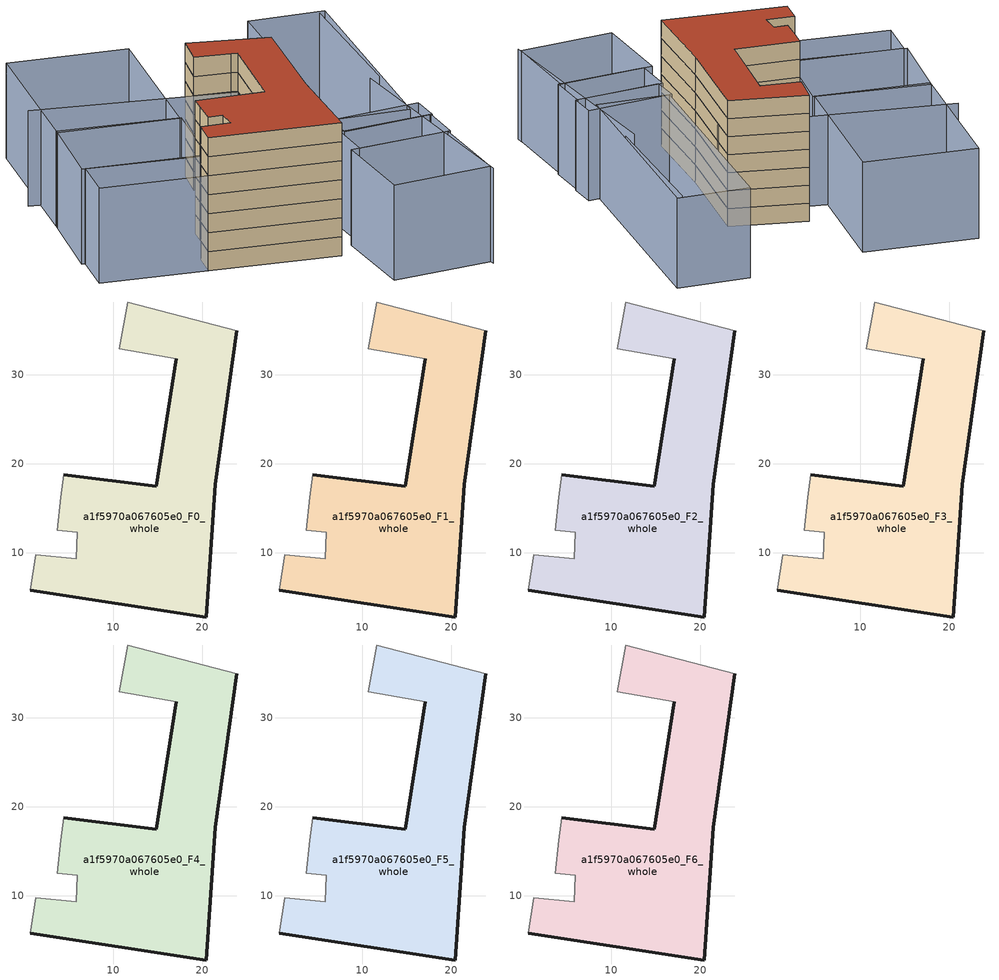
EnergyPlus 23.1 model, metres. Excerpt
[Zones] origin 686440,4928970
a1f5970a067605e0_F0_whole
 floor ground (EU_floor_Construction): 23.86,34.93 21.47,17.65 20.44,2.75 0.69,5.77 1.28,9.77 5.85,9.28 5.92,12.27 3.72,12.53 4.1,16.19 4.44,18.73 14.86,17.43 17.1,31.77 16.15,31.93 10.68,32.93 11.63,38.17 z0
 wall outside (EU_wall_Construction): 0.69,5.77 20.44,2.75 21.47,17.65 23.86,34.93 / 17.1,31.77 14.86,17.43 4.44,18.73 z0:3
 wall adiabatic (EU_wall_Construction): 23.86,34.93 11.63,38.17 10.68,32.93 16.15,31.93 17.1,31.77 / 4.44,18.73 4.1,16.19 3.72,12.53 5.92,12.27 5.85,9.28 1.28,9.77 0.69,5.77 z0:3
a1f5970a067605e0_F1_whole
 floor to a1f5970a067605e0_F0_whole (EU_floor_Construction): 23.86,34.93 21.47,17.65 20.44,2.75 0.69,5.77 1.28,9.77 5.85,9.28 5.92,12.27 3.72,12.53 4.1,16.19 4.44,18.73 14.86,17.43 17.1,31.77 16.15,31.93 10.68,32.93 11.63,38.17 z3
 wall outside (EU_wall_Construction): 0.69,5.77 20.44,2.75 21.47,17.65 23.86,34.93 / 17.1,31.77 14.86,17.43 4.44,18.73 z3:6
 wall adiabatic (EU_wall_Construction): 23.86,34.93 11.63,38.17 10.68,32.93 16.15,31.93 17.1,31.77 / 4.44,18.73 4.1,16.19 3.72,12.53 5.92,12.27 5.85,9.28 1.28,9.77 0.69,5.77 z3:6
a1f5970a067605e0_F2_whole
 floor to a1f5970a067605e0_F1_whole (EU_floor_Construction): 23.86,34.93 21.47,17.65 20.44,2.75 0.69,5.77 1.28,9.77 5.85,9.28 5.92,12.27 3.72,12.53 4.1,16.19 4.44,18.73 14.86,17.43 17.1,31.77 16.15,31.93 10.68,32.93 11.63,38.17 z6
 wall outside (EU_wall_Construction): 0.69,5.77 20.44,2.75 21.47,17.65 23.86,34.93 / 17.1,31.77 14.86,17.43 4.44,18.73 z6:9
 wall adiabatic (EU_wall_Construction): 23.86,34.93 11.63,38.17 10.68,32.93 16.15,31.93 17.1,31.77 / 4.44,18.73 4.1,16.19 3.72,12.53 5.92,12.27 5.85,9.28 1.28,9.77 0.69,5.77 z6:9
a1f5970a067605e0_F3_whole
 floor to a1f5970a067605e0_F2_whole (EU_floor_Construction): 23.86,34.93 21.47,17.65 20.44,2.75 0.69,5.77 1.28,9.77 5.85,9.28 5.92,12.27 3.72,12.53 4.1,16.19 4.44,18.73 14.86,17.43 17.1,31.77 16.15,31.93 10.68,32.93 11.63,38.17 z9
 wall outside (EU_wall_Construction): 0.69,5.77 20.44,2.75 21.47,17.65 23.86,34.93 / 17.1,31.77 14.86,17.43 4.44,18.73 z9:12
 wall adiabatic (EU_wall_Construction): 23.86,34.93 11.63,38.17 10.68,32.93 16.15,31.93 17.1,31.77 / 4.44,18.73 4.1,16.19 3.72,12.53 5.92,12.27 5.85,9.28 1.28,9.77 0.69,5.77 z9:12
a1f5970a067605e0_F4_whole
 floor to a1f5970a067605e0_F3_whole (EU_floor_Construction): 23.86,34.93 21.47,17.65 20.44,2.75 0.69,5.77 1.28,9.77 5.85,9.28 5.92,12.27 3.72,12.53 4.1,16.19 4.44,18.73 14.86,17.43 17.1,31.77 16.15,31.93 10.68,32.93 11.63,38.17 z12
 wall outside (EU_wall_Construction): 0.69,5.77 20.44,2.75 21.47,17.65 23.86,34.93 / 17.1,31.77 14.86,17.43 4.44,18.73 z12:15
 wall adiabatic (EU_wall_Construction): 23.86,34.93 11.63,38.17 10.68,32.93 16.15,31.93 17.1,31.77 / 4.44,18.73 4.1,16.19 3.72,12.53 5.92,12.27 5.85,9.28 1.28,9.77 0.69,5.77 z12:15
a1f5970a067605e0_F5_whole
 floor to a1f5970a067605e0_F4_whole (EU_floor_Construction): 23.86,34.93 21.47,17.65 20.44,2.75 0.69,5.77 1.28,9.77 5.85,9.28 5.92,12.27 3.72,12.53 4.1,16.19 4.44,18.73 14.86,17.43 17.1,31.77 16.15,31.93 10.68,32.93 11.63,38.17 z15
 wall outside (EU_wall_Construction): 0.69,5.77 20.44,2.75 21.47,17.65 23.86,34.93 / 17.1,31.77 14.86,17.43 4.44,18.73 z15:18
 wall adiabatic (EU_wall_Construction): 23.86,34.93 11.63,38.17 10.68,32.93 16.15,31.93 17.1,31.77 / 4.44,18.73 4.1,16.19 3.72,12.53 5.92,12.27 5.85,9.28 1.28,9.77 0.69,5.77 z15:18
a1f5970a067605e0_F6_whole
 floor to a1f5970a067605e0_F5_whole (EU_floor_Construction): 23.86,34.93 21.47,17.65 20.44,2.75 0.69,5.77 1.28,9.77 5.85,9.28 5.92,12.27 3.72,12.53 4.1,16.19 4.44,18.73 14.86,17.43 17.1,31.77 16.15,31.93 10.68,32.93 11.63,38.17 z18
 wall outside (EU_wall_Construction): 0.69,5.77 20.44,2.75 21.47,17.65 23.86,34.93 / 17.1,31.77 14.86,17.43 4.44,18.73 z18:21
 wall adiabatic (EU_wall_Construction): 23.86,34.93 11.63,38.17 10.68,32.93 16.15,31.93 17.1,31.77 / 4.44,18.73 4.1,16.19 3.72,12.53 5.92,12.27 5.85,9.28 1.28,9.77 0.69,5.77 z18:21
 roof outside (EU_roof_Construction): 20.44,2.75 21.47,17.65 23.86,34.93 11.63,38.17 10.68,32.93 16.15,31.93 17.1,31.77 14.86,17.43 4.44,18.73 4.1,16.19 3.72,12.53 5.92,12.27 5.85,9.28 1.28,9.77 0.69,5.77 z21
shading: 39.26,-8.71 36.43,28.14 / 37.96,28.26 39.47,52.55 / 23.34,30.03 -13.46,37.75 / 23.32,5.68 38.79,6.12 / 38.79,6.12 39.19,-7.98 / 39.19,-7.98 23.71,-8.42 / 23.71,-8.42 23.32,5.68 / 24.52,12.26 39.03,12.63 / 39.03,12.63 39.2,6.08 / 39.2,6.08 24.69,5.71 / 24.69,5.71 24.52,12.26 / 5.24,5.11 -15.56,8.15 / -15.56,8.15 -14.51,15.33 / -14.51,15.33 6.29,12.29 / 6.29,12.29 5.24,5.11 / 25,16.61 39.12,17.15 / 39.12,17.15 39.3,12.64 / 39.3,12.64 25.17,12.1 / 25.17,12.1 25,16.61 / 3.48,12.41 -15.01,15.41 / -15.01,15.41 -12.73,29.44 / -12.73,29.44 5.76,26.44 / 5.76,26.44 3.48,12.41 / 25.39,16.62 28.73,54.07 / 28.73,54.07 40.48,53.02 / 40.48,53.02 37.14,15.57 / 37.14,15.57 25.39,16.62 / -12.81,28.88 -9.26,54.75 / -9.26,54.75 9.04,52.24 / 9.04,52.24 5.49,26.37 / 5.49,26.37 -12.81,28.88 z0:15
[Building]
EU S2 Campaign: North Axis=0; Terrain=City; Solar Distribution=FullExterior
[Site:Location]
Bologna: Latitude=44.5; Longitude=11.25; Time Zone=1; Elevation=37
[SizingPeriod:WeatherFileDays]
AnnualSizingPeriod: Begin Month=1; Begin Day of Month=1; End Month=12; End Day of Month=31; Day of Week for Start Day=Monday; Use Weather File Daylight Saving Period=No; Use Weather File Rain and Snow Indicators=No
[MATERIAL]
EU_InternalMass_Material: Roughness=MediumRough; Thickness=0.1; Conductivity=1; Density=1800; Specific Heat=900; Thermal Absorptance=0.9; Solar Absorptance=0.7; Visible Absorptance=0.7
[MATERIAL:NOMASS] Roughness=MediumRough; Thermal Absorptance=0.9; Solar Absorptance=0.7; Visible Absorptance=0.7
Name | Thermal Resistance
EU_wall_NoMass | 0.905828
EU_roof_NoMass | 0.37593
EU_floor_NoMass | 0.67114
[CONSTRUCTION]
EU_wall_Construction: EU_wall_NoMass
EU_roof_Construction: EU_roof_NoMass
EU_floor_Construction: EU_floor_NoMass
EU_InternalMass_Construction: EU_InternalMass_Material
[ZONE] Type=1; Multiplier=1; Ceiling Height=autocalculate; Volume=1176.35; Floor Area=autocalculate; Part of Total Floor Area=Yes
a1f5970a067605e0_F0_whole; a1f5970a067605e0_F1_whole; a1f5970a067605e0_F2_whole; a1f5970a067605e0_F3_whole; a1f5970a067605e0_F4_whole; a1f5970a067605e0_F5_whole; a1f5970a067605e0_F6_whole
[INTERNALMASS] Construction=EU_InternalMass_Construction; Surface Area=392.116
Name | Zone or ZoneList
a1f5970a067605e0_F0_whole_EU_InternalMass | a1f5970a067605e0_F0_whole
a1f5970a067605e0_F1_whole_EU_InternalMass | a1f5970a067605e0_F1_whole
a1f5970a067605e0_F2_whole_EU_InternalMass | a1f5970a067605e0_F2_whole
a1f5970a067605e0_F3_whole_EU_InternalMass | a1f5970a067605e0_F3_whole
a1f5970a067605e0_F4_whole_EU_InternalMass | a1f5970a067605e0_F4_whole
a1f5970a067605e0_F5_whole_EU_InternalMass | a1f5970a067605e0_F5_whole
a1f5970a067605e0_F6_whole_EU_InternalMass | a1f5970a067605e0_F6_whole
[OTHEREQUIPMENT] Fuel Type=Electricity; Design Level Calculation Method=Watts/Area; Power per Zone Floor Area=1; Fraction Latent=0; Fraction Radiant=0; Fraction Lost=0; Carbon Dioxide Generation Rate=0; EndUse Subcategory=EU_Step8_InternalGains
Name | Zone or ZoneList or Space or SpaceList | Schedule
EU_Step8_InternalGain_a1f5970a067605e0_F0_whole_f000 | a1f5970a067605e0_F0_whole | EU_Step8_GainSchedule_a1f5970a067605e0_F0_whole_f000
EU_Step8_InternalGain_a1f5970a067605e0_F1_whole_f000 | a1f5970a067605e0_F1_whole | EU_Step8_GainSchedule_a1f5970a067605e0_F1_whole_f000
EU_Step8_InternalGain_a1f5970a067605e0_F2_whole_f000 | a1f5970a067605e0_F2_whole | EU_Step8_GainSchedule_a1f5970a067605e0_F2_whole_f000
EU_Step8_InternalGain_a1f5970a067605e0_F3_whole_f000 | a1f5970a067605e0_F3_whole | EU_Step8_GainSchedule_a1f5970a067605e0_F3_whole_f000
EU_Step8_InternalGain_a1f5970a067605e0_F4_whole_f000 | a1f5970a067605e0_F4_whole | EU_Step8_GainSchedule_a1f5970a067605e0_F4_whole_f000
EU_Step8_InternalGain_a1f5970a067605e0_F5_whole_f000 | a1f5970a067605e0_F5_whole | EU_Step8_GainSchedule_a1f5970a067605e0_F5_whole_f000
EU_Step8_InternalGain_a1f5970a067605e0_F6_whole_f000 | a1f5970a067605e0_F6_whole | EU_Step8_GainSchedule_a1f5970a067605e0_F6_whole_f000
[ZONEVENTILATION:DESIGNFLOWRATE] Schedule=EU_AlwaysOn; Design Flow Rate Calculation Method=AirChanges/Hour; Air Changes per Hour=0.73129; Ventilation Type=Natural; Fan Pressure Rise=0; Fan Total Efficiency=1; Constant Term Coefficient=1; Temperature Term Coefficient=0; Velocity Term Coefficient=0; Velocity Squared Term Coefficient=0; Minimum Indoor Temperature=-100; Maximum Indoor Temperature=100; Delta Temperature=-100; Minimum Outdoor Temperature=-100; Maximum Outdoor Temperature=100; Maximum Wind Speed=40
Name | Zone or ZoneList or Space or SpaceList
EU_ConstantAir_a1f5970a067605e0_F0_whole | a1f5970a067605e0_F0_whole
EU_ConstantAir_a1f5970a067605e0_F1_whole | a1f5970a067605e0_F1_whole
EU_ConstantAir_a1f5970a067605e0_F2_whole | a1f5970a067605e0_F2_whole
EU_ConstantAir_a1f5970a067605e0_F3_whole | a1f5970a067605e0_F3_whole
EU_ConstantAir_a1f5970a067605e0_F4_whole | a1f5970a067605e0_F4_whole
EU_ConstantAir_a1f5970a067605e0_F5_whole | a1f5970a067605e0_F5_whole
EU_ConstantAir_a1f5970a067605e0_F6_whole | a1f5970a067605e0_F6_whole
[HVACTEMPLATE:THERMOSTAT] Constant Heating Setpoint=20; Constant Cooling Setpoint=50
EU_HeatOnly_a1f5970a067605e0_F0_whole; EU_HeatOnly_a1f5970a067605e0_F1_whole; EU_HeatOnly_a1f5970a067605e0_F2_whole; EU_HeatOnly_a1f5970a067605e0_F3_whole; EU_HeatOnly_a1f5970a067605e0_F4_whole; EU_HeatOnly_a1f5970a067605e0_F5_whole; EU_HeatOnly_a1f5970a067605e0_F6_whole
[HVACTEMPLATE:ZONE:IDEALLOADSAIRSYSTEM] System Availability Schedule=EU_AlwaysOn; Maximum Heating Supply Air Temperature=50; Minimum Cooling Supply Air Temperature=13; Maximum Heating Supply Air Humidity Ratio=0.0156; Minimum Cooling Supply Air Humidity Ratio=0.0077; Heating Limit=NoLimit; Cooling Limit=NoLimit; Heating Availability Schedule=EU_AlwaysOn; Cooling Availability Schedule=EU_CoolingOff; Dehumidification Control Type=ConstantSensibleHeatRatio; Cooling Sensible Heat Ratio=0.7; Dehumidification Setpoint=60; Humidification Control Type=None; Humidification Setpoint=30; Outdoor Air Method=None; Outdoor Air Flow Rate per Person=0.00944; Outdoor Air Flow Rate per Zone Floor Area=0; Outdoor Air Flow Rate per Zone=0; Demand Controlled Ventilation Type=None; Outdoor Air Economizer Type=NoEconomizer; Heat Recovery Type=None; Sensible Heat Recovery Effectiveness=0.7; Latent Heat Recovery Effectiveness=0.65
Name | Template Thermostat
a1f5970a067605e0_F0_whole | EU_HeatOnly_a1f5970a067605e0_F0_whole
a1f5970a067605e0_F1_whole | EU_HeatOnly_a1f5970a067605e0_F1_whole
a1f5970a067605e0_F2_whole | EU_HeatOnly_a1f5970a067605e0_F2_whole
a1f5970a067605e0_F3_whole | EU_HeatOnly_a1f5970a067605e0_F3_whole
a1f5970a067605e0_F4_whole | EU_HeatOnly_a1f5970a067605e0_F4_whole
a1f5970a067605e0_F5_whole | EU_HeatOnly_a1f5970a067605e0_F5_whole
a1f5970a067605e0_F6_whole | EU_HeatOnly_a1f5970a067605e0_F6_whole
[SIZING:ZONE] Zone Cooling Design Supply Air Temperature Input Method=SupplyAirTemperature; Zone Cooling Design Supply Air Temperature=13; Zone Heating Design Supply Air Temperature Input Method=SupplyAirTemperature; Zone Heating Design Supply Air Temperature=50; Zone Cooling Design Supply Air Humidity Ratio=0.008; Zone Heating Design Supply Air Humidity Ratio=0.008; Cooling Design Air Flow Method=DesignDay; Cooling Design Air Flow Rate=0; Cooling Minimum Air Flow per Zone Floor Area=0.000762; Cooling Minimum Air Flow=0; Cooling Minimum Air Flow Fraction=0.2; Heating Design Air Flow Method=DesignDay; Heating Design Air Flow Rate=0; Heating Maximum Air Flow per Zone Floor Area=0.002032; Heating Maximum Air Flow=0.141576; Heating Maximum Air Flow Fraction=0.3; Account for Dedicated Outdoor Air System=No; Dedicated Outdoor Air System Control Strategy=NeutralSupplyAir; Dedicated Outdoor Air Low Setpoint Temperature for Design=autosize; Dedicated Outdoor Air High Setpoint Temperature for Design=autosize; Zone Load Sizing Method=Sensible Load Only No Latent Load; Zone Latent Cooling Design Supply Air Humidity Ratio Input Method=HumidityRatioDifference; Zone Cooling Design Supply Air Humidity Ratio Difference=0.005; Zone Latent Heating Design Supply Air Humidity Ratio Input Method=HumidityRatioDifference; Zone Humidification Design Supply Air Humidity Ratio Difference=0.005
a1f5970a067605e0_F0_whole; a1f5970a067605e0_F1_whole; a1f5970a067605e0_F2_whole; a1f5970a067605e0_F3_whole; a1f5970a067605e0_F4_whole; a1f5970a067605e0_F5_whole; a1f5970a067605e0_F6_whole
[SCHEDULE:CONSTANT]
Name | Hourly Value
EU_AlwaysOn | 1
EU_CoolingOff | 0
[SCHEDULE:FILE] Column Number=1; Rows to Skip at Top=0; Number of Hours of Data=8760; Column Separator=Comma; Interpolate to Timestep=No; Minutes per Item=60; Adjust Schedule for Daylight Savings=Yes
Name | File
EU_Step8_GainSchedule_a1f5970a067605e0_F0_whole_f000 | ../../schedules/a1f5970a067605e0/a1f5970a067605e0_F0_whole_f000_gain.csv
EU_Step8_GainSchedule_a1f5970a067605e0_F1_whole_f000 | ../../schedules/a1f5970a067605e0/a1f5970a067605e0_F1_whole_f000_gain.csv
EU_Step8_GainSchedule_a1f5970a067605e0_F2_whole_f000 | ../../schedules/a1f5970a067605e0/a1f5970a067605e0_F2_whole_f000_gain.csv
EU_Step8_GainSchedule_a1f5970a067605e0_F3_whole_f000 | ../../schedules/a1f5970a067605e0/a1f5970a067605e0_F3_whole_f000_gain.csv
EU_Step8_GainSchedule_a1f5970a067605e0_F4_whole_f000 | ../../schedules/a1f5970a067605e0/a1f5970a067605e0_F4_whole_f000_gain.csv
EU_Step8_GainSchedule_a1f5970a067605e0_F5_whole_f000 | ../../schedules/a1f5970a067605e0/a1f5970a067605e0_F5_whole_f000_gain.csv
EU_Step8_GainSchedule_a1f5970a067605e0_F6_whole_f000 | ../../schedules/a1f5970a067605e0/a1f5970a067605e0_F6_whole_f000_gain.csv
